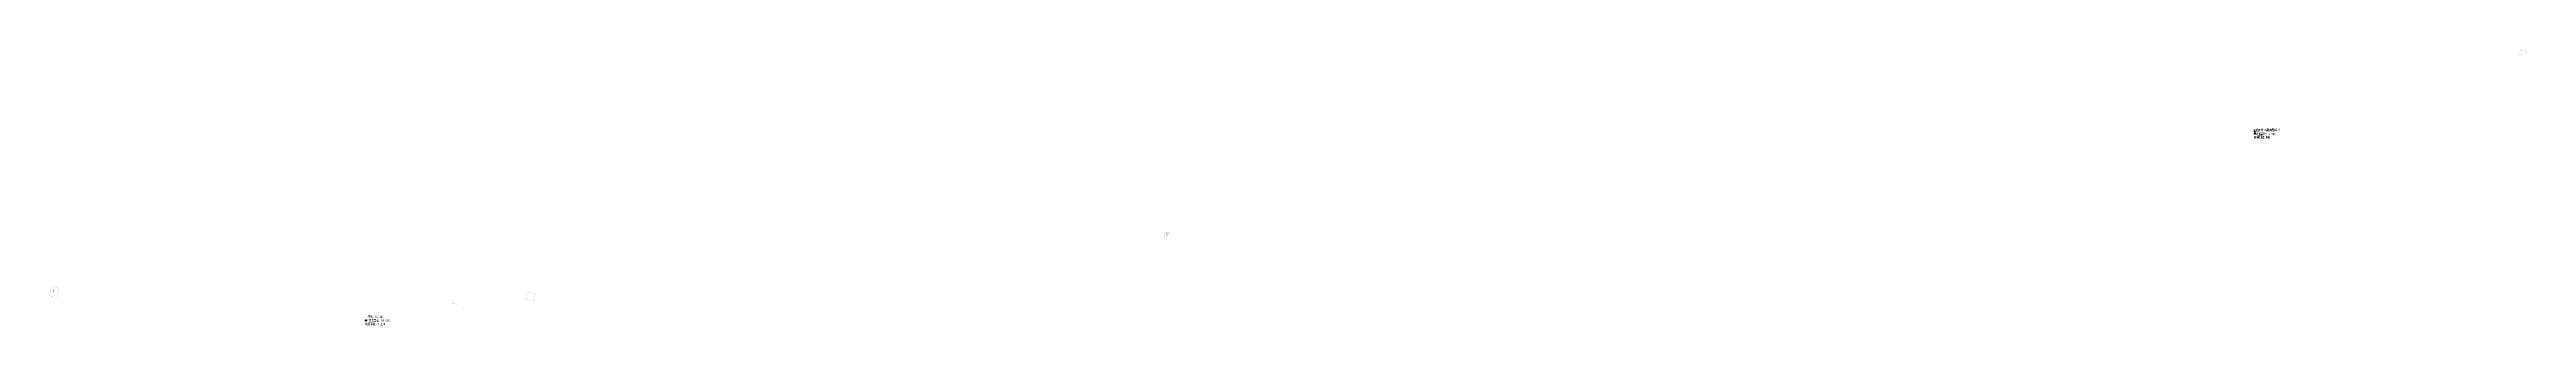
# Model space of a CAD drawing. Header units: metres. Extents: x 494039 to 619385, y 3351420 to 3402703.
# Drawn here: x 540736 to 544866, y 3375021 to 3375481 of the extents above; entities that cross this region are included whole.
import ezdxf
from ezdxf.enums import TextEntityAlignment as Align

# ---------------------------------------------------------------- set-up
doc = ezdxf.new("R2010")
doc.units = ezdxf.units.M
for name, color, linetype in [('DEFAULT', 8, 'Continuous'), ('DLDW', 8, 'Continuous'), ('GXYZ', 8, 'Continuous'), ('ZJ', 8, 'Continuous'), ('房屋拆迁', 8, 'Continuous')]:
    doc.layers.add(name, color=color, linetype=linetype)
doc.styles.add('mrdsStandard', font='slromans.shx', dxfattribs={"width": 0.75, "height": 7, "bigfont": 'hztxt.shx'})
doc.styles.add('方正细等线简体', font='simsun.ttc')

# ---------------------------------------------------------------- blocks, each defined once
blk = doc.blocks.new('gc132')
at = {"color": 0, "linetype": 'Continuous', "lineweight": 13, "flags": 128}
for points in [[(0.087, 0.527), (0.587, 1.527), (0.587, 1.527), (-0.413, 1.527), (0.164, 2.527)], [(-0.355, 2.227), (0.164, 2.527), (0.164, 1.927)]]:
    blk.add_lwpolyline(points, dxfattribs=at)
at = {"color": 0, "linetype": 'Continuous', "lineweight": 13}
blk.add_circle((0.087, 0.027), 0.5, dxfattribs=at)
blk = doc.blocks.new('10ALL')
at = {"layer": 'DLDW', "color": 8, "linetype": 'Continuous', "xscale": 2, "yscale": 2}
blk.add_blockref('gc132', (544412.7, 3375341), dxfattribs=at)
at = {"layer": 'DEFAULT', "color": 8, "style": '方正细等线简体', "width": 0.75}
for s, p in [('塔顶高程45.9', (544441.5, 3375347.4)), ('地面2.98', (544426.7, 3375335.4))]:
    blk.add_text(s, height=4, dxfattribs=at).set_placement(p, align=Align.MIDDLE_CENTER)
blk = doc.blocks.new('gc170')
at = {"linetype": 'Continuous'}
blk.add_circle((0, 0), 0.5, dxfattribs=at)
blk = doc.blocks.new('13ALL')
at = {"layer": 'GXYZ', "color": 8, "linetype": 'Continuous', "xscale": 2, "yscale": 2}
for p in [(544412.8, 3375341), (541263.7, 3375029.7)]:
    blk.add_blockref('gc170', p, dxfattribs=at)
at = {"layer": 'GXYZ', "color": 8, "style": '方正细等线简体', "width": 0.75}
for s, p in [('塔顶高程：54.900', (544427.7, 3375346.6)), ('地面高程：3.060', (544430.9, 3375340.4)), ('地面高程：3.170', (541279.3, 3375023.7)), ('塔顶高程：54.510', (541285.9, 3375029.4))]:
    blk.add_text(s, height=4, dxfattribs=at).set_placement(p, align=Align.MIDDLE_CENTER)
at = {"layer": 'ZJ', "color": 8, "style": '方正细等线简体', "width": 0.75}
for s, p in [('塔高：51.84M', (544424.6, 3375334.9)), ('塔高：51.34M', (541280, 3375035.9))]:
    blk.add_text(s, height=4, dxfattribs=at).set_placement(p, align=Align.MIDDLE)
blk = doc.blocks.new('2ALL&24ALL')
at = {"layer": '房屋拆迁', "color": 8, "linetype": 'Continuous', "const_width": 0.1}
for points in [[(544851.9, 3375478.3), (544853.3, 3375471.7), (544855.9, 3375472.3), (544856.1, 3375471.7), (544862.5, 3375473.2), (544862.3, 3375473.8), (544865.5, 3375474.5), (544863.9, 3375481.2), (544851.9, 3375478.3)], [(542595.5, 3375169.5), (542594.1, 3375175), (542602, 3375177), (542603.8, 3375171.7), (542595.5, 3375169.5)], [(540736.3, 3375070.8), (540748.6, 3375068), (540751.9, 3375083.6), (540739.2, 3375086.2), (540739.3, 3375084.9), (540736.3, 3375070.8)], [(541408.9, 3375065.5), (541407.1, 3375058.7), (541415.3, 3375056.6), (541417, 3375063.5), (541408.9, 3375065.5)], [(541530.2, 3375065.3), (541532.7, 3375077.3), (541545.8, 3375074.6), (541546.1, 3375073.9), (541543.2, 3375060.4), (541530.2, 3375065.3)]]:
    blk.add_lwpolyline(points, dxfattribs=at)
at = {"layer": '房屋拆迁', "color": 8, "style": 'mrdsStandard', "width": 0.75}
for p in [(542598, 3375171.8), (540741.9, 3375077.2)]:
    blk.add_text('0', height=4, dxfattribs=at).set_placement(p)

msp = doc.modelspace()

# ---------------------------------------------------------------- block references
for name in ['2ALL&24ALL', '10ALL', '13ALL']:
    msp.add_blockref(name, (0, 0))

doc.saveas('drawing.dxf')
